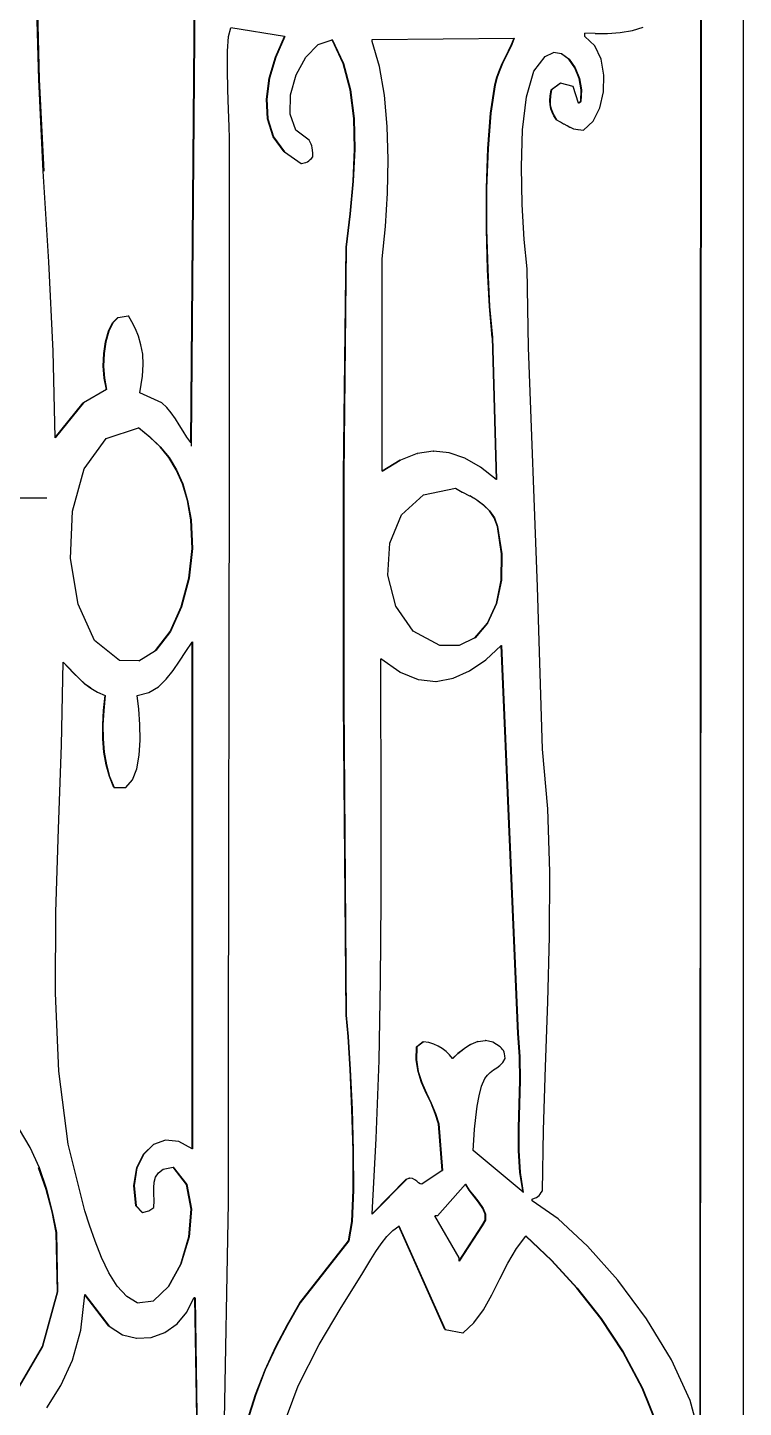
# Model space of a CAD drawing. Header units: inches. Extents: x 3672 to 10975, y -27382 to -746.
# Drawn here: x 4407.52 to 4413.78, y -26768.81 to -26756.74 of the extents above; entities that cross this region are included whole.
import ezdxf

# ---------------------------------------------------------------- set-up
doc = ezdxf.new("R2010")
doc.units = ezdxf.units.IN
doc.header["$LTSCALE"] = 17
doc.header["$MEASUREMENT"] = 0
doc.layers.add('25 BOT BAR', color=12, linetype='Continuous', lineweight=25)

msp = doc.modelspace()

# ---------------------------------------------------------------- linework, layer by layer
for p, q in [((4413.784, -26774.596), (4413.784, -26750.596)), ((4413.409, -26760.859), (4413.415, -26751.189)), ((4413.417, -26751.189), (4413.411, -26760.859)), ((4408.949, -26760.372), (4408.994, -26754.548)), ((4408.997, -26754.548), (4408.952, -26760.374)), ((4407.617, -26757.194), (4407.596, -26756.393)), ((4407.601, -26756.393), (4407.621, -26757.194)), ((4407.623, -26757.194), (4407.603, -26756.393)), ((4409.278, -26756.819), (4409.299, -26756.744)), ((4409.768, -26756.817), (4409.299, -26756.744)), ((4412.706, -26756.783), (4412.812, -26756.767)), ((4412.812, -26756.767), (4412.906, -26756.737)), ((4409.269, -26756.947), (4409.278, -26756.819)), ((4409.69, -26756.999), (4409.768, -26756.817)), ((4409.771, -26756.817), (4409.692, -26756.999)), ((4409.768, -26756.817), (4409.771, -26756.817)), ((4409.954, -26756.999), (4410.062, -26756.888)), ((4410.062, -26756.888), (4410.184, -26756.847)), ((4410.184, -26756.847), (4410.186, -26756.846)), ((4410.282, -26757.054), (4410.184, -26756.847)), ((4410.186, -26756.846), (4410.284, -26757.054)), ((4410.534, -26756.846), (4411.777, -26756.832)), ((4410.534, -26756.861), (4410.534, -26756.846)), ((4410.599, -26757.082), (4410.534, -26756.861)), ((4411.728, -26756.943), (4411.754, -26756.888)), ((4411.756, -26756.888), (4411.73, -26756.943)), ((4411.754, -26756.888), (4411.777, -26756.832)), ((4411.754, -26756.888), (4411.756, -26756.888)), ((4411.779, -26756.832), (4411.756, -26756.888)), ((4411.777, -26756.832), (4411.779, -26756.832)), ((4412.396, -26756.817), (4412.396, -26756.788)), ((4412.487, -26756.791), (4412.396, -26756.788)), ((4412.483, -26756.9), (4412.396, -26756.817)), ((4412.487, -26756.791), (4412.489, -26756.791)), ((4412.489, -26756.791), (4412.595, -26756.791)), ((4412.595, -26756.791), (4412.706, -26756.783)), ((4409.268, -26757.108), (4409.269, -26756.947)), ((4409.635, -26757.184), (4409.69, -26756.999)), ((4409.692, -26756.999), (4409.637, -26757.184)), ((4409.69, -26756.999), (4409.692, -26756.999)), ((4409.87, -26757.154), (4409.954, -26756.999)), ((4411.674, -26757.054), (4411.701, -26756.998)), ((4411.703, -26756.998), (4411.676, -26757.054)), ((4411.701, -26756.998), (4411.728, -26756.943)), ((4411.701, -26756.998), (4411.703, -26756.998)), ((4411.73, -26756.943), (4411.703, -26756.998)), ((4411.728, -26756.943), (4411.73, -26756.943)), ((4411.949, -26757.123), (4412.048, -26756.993)), ((4412.048, -26756.993), (4412.123, -26756.959)), ((4412.192, -26756.97), (4412.123, -26756.959)), ((4412.192, -26756.97), (4412.194, -26756.97)), ((4412.256, -26757.017), (4412.192, -26756.97)), ((4412.194, -26756.97), (4412.258, -26757.017)), ((4412.538, -26757.018), (4412.483, -26756.9)), ((4409.272, -26757.285), (4409.268, -26757.108)), ((4410.282, -26757.054), (4410.284, -26757.054)), ((4410.344, -26757.285), (4410.282, -26757.054)), ((4410.284, -26757.054), (4410.346, -26757.285)), ((4410.642, -26757.333), (4410.599, -26757.082)), ((4411.626, -26757.174), (4411.649, -26757.112)), ((4411.651, -26757.112), (4411.628, -26757.174)), ((4411.649, -26757.112), (4411.674, -26757.054)), ((4411.649, -26757.112), (4411.651, -26757.112)), ((4411.676, -26757.054), (4411.651, -26757.112)), ((4411.674, -26757.054), (4411.676, -26757.054)), ((4411.886, -26757.347), (4411.949, -26757.123)), ((4412.256, -26757.017), (4412.258, -26757.017)), ((4412.309, -26757.092), (4412.256, -26757.017)), ((4412.258, -26757.017), (4412.311, -26757.092)), ((4412.309, -26757.092), (4412.311, -26757.092)), ((4412.347, -26757.185), (4412.309, -26757.092)), ((4412.311, -26757.092), (4412.349, -26757.185)), ((4412.563, -26757.158), (4412.538, -26757.018)), ((4407.657, -26757.996), (4407.617, -26757.194)), ((4407.621, -26757.194), (4407.623, -26757.194)), ((4407.621, -26757.194), (4407.662, -26757.996)), ((4407.664, -26757.996), (4407.623, -26757.194)), ((4409.61, -26757.367), (4409.635, -26757.184)), ((4409.637, -26757.184), (4409.612, -26757.367)), ((4409.635, -26757.184), (4409.637, -26757.184)), ((4409.821, -26757.329), (4409.87, -26757.154)), ((4411.571, -26757.49), (4411.608, -26757.242)), ((4411.611, -26757.242), (4411.573, -26757.49)), ((4411.608, -26757.242), (4411.626, -26757.174)), ((4411.608, -26757.242), (4411.611, -26757.242)), ((4411.628, -26757.174), (4411.611, -26757.242)), ((4411.626, -26757.174), (4411.628, -26757.174)), ((4412.102, -26757.286), (4412.181, -26757.227)), ((4412.183, -26757.227), (4412.104, -26757.286)), ((4412.181, -26757.227), (4412.183, -26757.227)), ((4412.295, -26757.256), (4412.183, -26757.227)), ((4412.34, -26757.402), (4412.295, -26757.256)), ((4412.347, -26757.185), (4412.349, -26757.185)), ((4412.365, -26757.286), (4412.347, -26757.185)), ((4412.349, -26757.185), (4412.368, -26757.286)), ((4412.559, -26757.304), (4412.563, -26757.158)), ((4409.279, -26757.457), (4409.272, -26757.285)), ((4409.61, -26757.367), (4409.612, -26757.367)), ((4409.62, -26757.539), (4409.61, -26757.367)), ((4409.612, -26757.367), (4409.622, -26757.539)), ((4409.817, -26757.499), (4409.821, -26757.329)), ((4410.344, -26757.285), (4410.346, -26757.285)), ((4410.375, -26757.537), (4410.344, -26757.285)), ((4410.346, -26757.285), (4410.377, -26757.537)), ((4410.667, -26757.606), (4410.642, -26757.333)), ((4411.851, -26757.636), (4411.886, -26757.347)), ((4412.09, -26757.38), (4412.094, -26757.337)), ((4412.096, -26757.337), (4412.093, -26757.38)), ((4412.094, -26757.337), (4412.102, -26757.286)), ((4412.094, -26757.337), (4412.096, -26757.337)), ((4412.104, -26757.286), (4412.096, -26757.337)), ((4412.102, -26757.286), (4412.104, -26757.286)), ((4412.36, -26757.388), (4412.365, -26757.286)), ((4412.368, -26757.286), (4412.362, -26757.388)), ((4412.365, -26757.286), (4412.368, -26757.286)), ((4412.527, -26757.442), (4412.559, -26757.304)), ((4409.285, -26757.605), (4409.279, -26757.457)), ((4409.868, -26757.639), (4409.817, -26757.499)), ((4411.547, -26757.799), (4411.571, -26757.49)), ((4411.573, -26757.49), (4411.549, -26757.799)), ((4411.571, -26757.49), (4411.573, -26757.49)), ((4412.09, -26757.38), (4412.093, -26757.38)), ((4412.092, -26757.417), (4412.09, -26757.38)), ((4412.092, -26757.417), (4412.094, -26757.417)), ((4412.099, -26757.45), (4412.092, -26757.417)), ((4412.093, -26757.38), (4412.094, -26757.417)), ((4412.094, -26757.417), (4412.101, -26757.45)), ((4412.099, -26757.45), (4412.101, -26757.45)), ((4412.11, -26757.481), (4412.099, -26757.45)), ((4412.101, -26757.45), (4412.112, -26757.481)), ((4412.11, -26757.481), (4412.112, -26757.481)), ((4412.126, -26757.513), (4412.11, -26757.481)), ((4412.112, -26757.481), (4412.129, -26757.513)), ((4412.34, -26757.402), (4412.36, -26757.388)), ((4412.36, -26757.388), (4412.34, -26757.403)), ((4412.34, -26757.403), (4412.34, -26757.402)), ((4412.36, -26757.388), (4412.362, -26757.388)), ((4412.469, -26757.558), (4412.527, -26757.442)), ((4409.288, -26757.71), (4409.285, -26757.605)), ((4409.62, -26757.539), (4409.622, -26757.539)), ((4409.67, -26757.695), (4409.62, -26757.539)), ((4409.622, -26757.539), (4409.672, -26757.695)), ((4410.375, -26757.537), (4410.377, -26757.537)), ((4410.381, -26757.804), (4410.375, -26757.537)), ((4410.377, -26757.537), (4410.384, -26757.804)), ((4410.675, -26757.894), (4410.667, -26757.606)), ((4412.126, -26757.513), (4412.129, -26757.513)), ((4412.147, -26757.549), (4412.126, -26757.513)), ((4412.129, -26757.513), (4412.149, -26757.549)), ((4412.147, -26757.549), (4412.149, -26757.549)), ((4412.149, -26757.549), (4412.181, -26757.566)), ((4412.181, -26757.566), (4412.183, -26757.566)), ((4412.183, -26757.566), (4412.21, -26757.582)), ((4412.21, -26757.582), (4412.212, -26757.582)), ((4412.212, -26757.582), (4412.238, -26757.598)), ((4412.238, -26757.598), (4412.24, -26757.598)), ((4412.24, -26757.598), (4412.266, -26757.613)), ((4412.266, -26757.613), (4412.268, -26757.613)), ((4412.268, -26757.613), (4412.298, -26757.625)), ((4412.385, -26757.637), (4412.469, -26757.558)), ((4409.288, -26760.565), (4409.288, -26757.71)), ((4409.67, -26757.695), (4409.672, -26757.695)), ((4409.766, -26757.828), (4409.67, -26757.695)), ((4409.672, -26757.695), (4409.769, -26757.828)), ((4409.984, -26757.725), (4409.868, -26757.639)), ((4409.993, -26757.743), (4409.984, -26757.725)), ((4411.841, -26757.959), (4411.851, -26757.636)), ((4412.298, -26757.625), (4412.3, -26757.625)), ((4412.3, -26757.625), (4412.336, -26757.633)), ((4412.336, -26757.633), (4412.338, -26757.633)), ((4412.338, -26757.633), (4412.383, -26757.637)), ((4412.383, -26757.637), (4412.385, -26757.637)), ((4409.766, -26757.828), (4409.769, -26757.828)), ((4409.769, -26757.828), (4409.914, -26757.93)), ((4410, -26757.76), (4409.993, -26757.743)), ((4410.006, -26757.775), (4410, -26757.76)), ((4410.011, -26757.792), (4410.006, -26757.775)), ((4410.014, -26757.812), (4410.011, -26757.792)), ((4410.016, -26757.838), (4410.014, -26757.812)), ((4410.017, -26757.871), (4410.016, -26757.838)), ((4410.368, -26758.084), (4410.381, -26757.804)), ((4410.384, -26757.804), (4410.37, -26758.084)), ((4410.381, -26757.804), (4410.384, -26757.804)), ((4411.535, -26758.145), (4411.547, -26757.799)), ((4411.549, -26757.799), (4411.537, -26758.145)), ((4411.547, -26757.799), (4411.549, -26757.799)), ((4409.914, -26757.93), (4409.917, -26757.93)), ((4409.917, -26757.93), (4409.939, -26757.925)), ((4409.939, -26757.925), (4409.956, -26757.92)), ((4409.956, -26757.92), (4409.97, -26757.914)), ((4409.97, -26757.914), (4409.982, -26757.906)), ((4409.982, -26757.906), (4409.993, -26757.896)), ((4409.993, -26757.896), (4410.004, -26757.885)), ((4410.004, -26757.885), (4410.017, -26757.871)), ((4410.669, -26758.188), (4410.675, -26757.894)), ((4411.848, -26758.289), (4411.841, -26757.959)), ((4407.705, -26758.791), (4407.657, -26757.996)), ((4410.342, -26758.371), (4410.368, -26758.084)), ((4410.37, -26758.084), (4410.344, -26758.371)), ((4410.368, -26758.084), (4410.37, -26758.084)), ((4410.651, -26758.481), (4410.669, -26758.188)), ((4411.535, -26758.145), (4411.537, -26758.145)), ((4411.535, -26758.505), (4411.535, -26758.145)), ((4411.537, -26758.145), (4411.537, -26758.505)), ((4411.866, -26758.596), (4411.848, -26758.289)), ((4410.307, -26758.662), (4410.342, -26758.371)), ((4410.344, -26758.371), (4410.309, -26758.662)), ((4410.342, -26758.371), (4410.344, -26758.371)), ((4410.623, -26758.764), (4410.651, -26758.481)), ((4411.535, -26758.505), (4411.537, -26758.505)), ((4411.544, -26758.858), (4411.535, -26758.505)), ((4411.537, -26758.505), (4411.546, -26758.858)), ((4410.285, -26760.653), (4410.307, -26758.662)), ((4410.309, -26758.662), (4410.287, -26760.653)), ((4410.307, -26758.662), (4410.309, -26758.662)), ((4411.891, -26758.852), (4411.866, -26758.596)), ((4407.744, -26759.572), (4407.705, -26758.791)), ((4410.623, -26760.622), (4410.623, -26758.764)), ((4411.544, -26758.858), (4411.546, -26758.858)), ((4411.561, -26759.181), (4411.544, -26758.858)), ((4411.546, -26758.858), (4411.563, -26759.181)), ((4411.902, -26759.54), (4411.891, -26758.852)), ((4411.586, -26759.452), (4411.561, -26759.181)), ((4411.561, -26759.181), (4411.563, -26759.181)), ((4411.563, -26759.181), (4411.588, -26759.452)), ((4408.264, -26759.325), (4408.31, -26759.277)), ((4408.312, -26759.277), (4408.266, -26759.325)), ((4408.31, -26759.277), (4408.312, -26759.277)), ((4408.312, -26759.277), (4408.4, -26759.262)), ((4408.4, -26759.262), (4408.402, -26759.262)), ((4408.433, -26759.315), (4408.402, -26759.262)), ((4408.202, -26759.49), (4408.227, -26759.398)), ((4408.23, -26759.398), (4408.204, -26759.49)), ((4408.227, -26759.398), (4408.264, -26759.325)), ((4408.227, -26759.398), (4408.23, -26759.398)), ((4408.266, -26759.325), (4408.23, -26759.398)), ((4408.264, -26759.325), (4408.266, -26759.325)), ((4408.463, -26759.375), (4408.433, -26759.315)), ((4408.49, -26759.441), (4408.463, -26759.375)), ((4408.186, -26759.593), (4408.202, -26759.49)), ((4408.204, -26759.49), (4408.189, -26759.593)), ((4408.202, -26759.49), (4408.204, -26759.49)), ((4408.512, -26759.515), (4408.49, -26759.441)), ((4408.527, -26759.597), (4408.512, -26759.515)), ((4411.586, -26759.452), (4411.588, -26759.452)), ((4411.586, -26759.452), (4411.62, -26760.695)), ((4411.588, -26759.452), (4411.622, -26760.696)), ((4411.981, -26761.633), (4411.902, -26759.54)), ((4407.762, -26760.328), (4407.744, -26759.572)), ((4408.182, -26759.702), (4408.186, -26759.593)), ((4408.189, -26759.593), (4408.184, -26759.702)), ((4408.186, -26759.593), (4408.189, -26759.593)), ((4408.532, -26759.688), (4408.527, -26759.597)), ((4408.182, -26759.702), (4408.184, -26759.702)), ((4408.19, -26759.808), (4408.182, -26759.702)), ((4408.184, -26759.702), (4408.192, -26759.808)), ((4408.503, -26759.935), (4408.525, -26759.789)), ((4408.525, -26759.789), (4408.532, -26759.688)), ((4408.209, -26759.906), (4408.009, -26760.023)), ((4408.19, -26759.808), (4408.192, -26759.808)), ((4408.209, -26759.906), (4408.19, -26759.808)), ((4408.192, -26759.808), (4408.211, -26759.906)), ((4408.209, -26759.906), (4408.211, -26759.906)), ((4408.009, -26760.023), (4407.762, -26760.331)), ((4407.762, -26760.328), (4408.007, -26760.023)), ((4408.007, -26760.023), (4408.009, -26760.023)), ((4408.694, -26760.023), (4408.503, -26759.935)), ((4408.738, -26760.065), (4408.694, -26760.023)), ((4408.777, -26760.112), (4408.738, -26760.065)), ((4408.813, -26760.163), (4408.777, -26760.112)), ((4408.207, -26760.337), (4408.49, -26760.243)), ((4408.59, -26760.324), (4408.49, -26760.243)), ((4408.49, -26760.243), (4408.492, -26760.243)), ((4408.492, -26760.243), (4408.592, -26760.324)), ((4408.847, -26760.217), (4408.813, -26760.163)), ((4408.88, -26760.271), (4408.847, -26760.217)), ((4408.914, -26760.324), (4408.88, -26760.271)), ((4407.762, -26760.331), (4407.762, -26760.328)), ((4408.016, -26760.601), (4408.207, -26760.337)), ((4408.679, -26760.409), (4408.59, -26760.324)), ((4408.59, -26760.324), (4408.592, -26760.324)), ((4408.592, -26760.324), (4408.681, -26760.409)), ((4408.949, -26760.372), (4408.914, -26760.324)), ((4408.952, -26760.374), (4408.949, -26760.372)), ((4408.952, -26760.374), (4408.952, -26760.404)), ((4408.679, -26760.409), (4408.681, -26760.409)), ((4408.756, -26760.503), (4408.679, -26760.409)), ((4408.681, -26760.409), (4408.758, -26760.503)), ((4408.821, -26760.609), (4408.756, -26760.503)), ((4408.756, -26760.503), (4408.758, -26760.503)), ((4408.758, -26760.503), (4408.823, -26760.609)), ((4410.928, -26760.468), (4410.782, -26760.526)), ((4410.928, -26760.468), (4410.931, -26760.468)), ((4411.07, -26760.446), (4410.931, -26760.468)), ((4411.07, -26760.446), (4411.072, -26760.446)), ((4411.07, -26760.446), (4411.072, -26760.447)), ((4411.21, -26760.461), (4411.072, -26760.446)), ((4411.346, -26760.508), (4411.21, -26760.461)), ((4411.482, -26760.587), (4411.346, -26760.508)), ((4407.913, -26760.971), (4408.016, -26760.601)), ((4408.821, -26760.609), (4408.823, -26760.609)), ((4408.875, -26760.733), (4408.821, -26760.609)), ((4408.823, -26760.609), (4408.877, -26760.733)), ((4409.277, -26765.718), (4409.288, -26760.565)), ((4410.623, -26760.622), (4410.78, -26760.526)), ((4410.78, -26760.526), (4410.623, -26760.623)), ((4410.623, -26760.623), (4410.623, -26760.622)), ((4410.78, -26760.526), (4410.782, -26760.526)), ((4411.62, -26760.695), (4411.482, -26760.587)), ((4408.875, -26760.733), (4408.877, -26760.733)), ((4408.912, -26760.859), (4408.875, -26760.733)), ((4408.877, -26760.733), (4408.914, -26760.859)), ((4410.285, -26760.653), (4410.287, -26760.653)), ((4410.285, -26760.859), (4410.285, -26760.653)), ((4410.287, -26760.653), (4410.287, -26760.859)), ((4411.622, -26760.696), (4411.62, -26760.695)), ((4407.688, -26760.859), (4407.41, -26760.859)), ((4408.918, -26760.878), (4408.912, -26760.859)), ((4408.914, -26760.859), (4408.912, -26760.859)), ((4408.914, -26760.859), (4408.92, -26760.878)), ((4408.949, -26761.048), (4408.918, -26760.878)), ((4408.918, -26760.878), (4408.92, -26760.878)), ((4408.92, -26760.878), (4408.952, -26761.048)), ((4410.287, -26760.859), (4410.285, -26760.859)), ((4410.285, -26762.643), (4410.285, -26760.859)), ((4410.287, -26760.859), (4410.287, -26762.643)), ((4410.792, -26761.003), (4410.983, -26760.828)), ((4410.983, -26760.828), (4411.263, -26760.77)), ((4411.263, -26760.77), (4411.323, -26760.804)), ((4411.323, -26760.804), (4411.325, -26760.804)), ((4411.325, -26760.804), (4411.387, -26760.838)), ((4411.387, -26760.838), (4411.39, -26760.838)), ((4411.422, -26760.859), (4411.39, -26760.838)), ((4411.424, -26760.859), (4411.422, -26760.859)), ((4411.451, -26760.876), (4411.424, -26760.859)), ((4411.451, -26760.876), (4411.453, -26760.876)), ((4411.51, -26760.918), (4411.451, -26760.876)), ((4411.453, -26760.876), (4411.512, -26760.918)), ((4413.404, -26769.076), (4413.409, -26760.859)), ((4413.411, -26760.859), (4413.406, -26769.085)), ((4413.411, -26760.859), (4413.409, -26760.859)), ((4407.896, -26761.386), (4407.913, -26760.971)), ((4411.51, -26760.918), (4411.512, -26760.918)), ((4411.561, -26760.969), (4411.51, -26760.918)), ((4411.512, -26760.918), (4411.563, -26760.969)), ((4411.603, -26761.031), (4411.561, -26760.969)), ((4411.561, -26760.969), (4411.563, -26760.969)), ((4411.563, -26760.969), (4411.605, -26761.031)), ((4408.949, -26761.048), (4408.952, -26761.048)), ((4408.961, -26761.298), (4408.949, -26761.048)), ((4408.952, -26761.048), (4408.963, -26761.298)), ((4410.69, -26761.252), (4410.792, -26761.003)), ((4411.631, -26761.106), (4411.603, -26761.031)), ((4411.603, -26761.031), (4411.605, -26761.031)), ((4411.605, -26761.031), (4411.633, -26761.106)), ((4411.668, -26761.346), (4411.631, -26761.106)), ((4411.631, -26761.106), (4411.633, -26761.106)), ((4411.633, -26761.106), (4411.671, -26761.346)), ((4408.932, -26761.558), (4408.961, -26761.298)), ((4408.963, -26761.298), (4408.934, -26761.558)), ((4408.961, -26761.298), (4408.963, -26761.298)), ((4410.673, -26761.533), (4410.69, -26761.252)), ((4411.664, -26761.574), (4411.668, -26761.346)), ((4411.671, -26761.346), (4411.667, -26761.574)), ((4411.668, -26761.346), (4411.671, -26761.346)), ((4407.962, -26761.784), (4407.896, -26761.386)), ((4408.865, -26761.808), (4408.932, -26761.558)), ((4408.934, -26761.558), (4408.868, -26761.808)), ((4408.932, -26761.558), (4408.934, -26761.558)), ((4410.742, -26761.804), (4410.673, -26761.533)), ((4411.622, -26761.781), (4411.664, -26761.574)), ((4411.667, -26761.574), (4411.624, -26761.781)), ((4411.664, -26761.574), (4411.667, -26761.574)), ((4412.026, -26763.053), (4411.981, -26761.633)), ((4408.105, -26762.102), (4407.962, -26761.784)), ((4408.767, -26762.026), (4408.865, -26761.808)), ((4408.868, -26761.808), (4408.769, -26762.026)), ((4408.865, -26761.808), (4408.868, -26761.808)), ((4410.894, -26762.022), (4410.742, -26761.804)), ((4411.543, -26761.953), (4411.622, -26761.781)), ((4411.624, -26761.781), (4411.545, -26761.953)), ((4411.622, -26761.781), (4411.624, -26761.781)), ((4411.433, -26762.079), (4411.543, -26761.953)), ((4411.545, -26761.953), (4411.435, -26762.079)), ((4411.543, -26761.953), (4411.545, -26761.953)), ((4408.64, -26762.191), (4408.767, -26762.026)), ((4408.769, -26762.026), (4408.642, -26762.191)), ((4408.767, -26762.026), (4408.769, -26762.026)), ((4411.128, -26762.146), (4410.894, -26762.022)), ((4411.433, -26762.079), (4411.295, -26762.148)), ((4411.433, -26762.079), (4411.435, -26762.079)), ((4408.323, -26762.277), (4408.105, -26762.102)), ((4408.492, -26762.281), (4408.64, -26762.191)), ((4408.64, -26762.191), (4408.642, -26762.191)), ((4408.849, -26762.283), (4408.904, -26762.199)), ((4408.904, -26762.199), (4408.961, -26762.119)), ((4408.961, -26762.119), (4408.963, -26762.116)), ((4408.961, -26766.551), (4408.961, -26762.119)), ((4408.963, -26762.116), (4408.963, -26766.552)), ((4411.295, -26762.148), (4411.128, -26762.146)), ((4411.529, -26762.272), (4411.665, -26762.148)), ((4411.665, -26762.148), (4411.667, -26762.146)), ((4411.81, -26765.542), (4411.665, -26762.148)), ((4411.667, -26762.146), (4411.813, -26765.542)), ((4407.816, -26763.018), (4407.83, -26762.294)), ((4407.83, -26762.292), (4407.878, -26762.341)), ((4407.83, -26762.294), (4407.83, -26762.292)), ((4407.876, -26762.341), (4407.83, -26762.294)), ((4408.492, -26762.281), (4408.323, -26762.277)), ((4408.794, -26762.366), (4408.849, -26762.283)), ((4410.612, -26762.264), (4410.612, -26762.263)), ((4410.778, -26762.38), (4410.612, -26762.264)), ((4410.614, -26763.665), (4410.612, -26762.264)), ((4411.388, -26762.37), (4411.529, -26762.272)), ((4407.876, -26762.341), (4407.878, -26762.341)), ((4407.923, -26762.39), (4407.876, -26762.341)), ((4407.878, -26762.341), (4407.925, -26762.39)), ((4407.923, -26762.39), (4407.925, -26762.39)), ((4407.97, -26762.437), (4407.923, -26762.39)), ((4407.925, -26762.39), (4407.972, -26762.437)), ((4407.97, -26762.437), (4407.972, -26762.437)), ((4408.019, -26762.481), (4407.97, -26762.437)), ((4407.972, -26762.437), (4408.021, -26762.481)), ((4408.664, -26762.508), (4408.733, -26762.443)), ((4408.733, -26762.443), (4408.794, -26762.366)), ((4410.778, -26762.38), (4410.78, -26762.38)), ((4410.78, -26762.38), (4410.938, -26762.444)), ((4410.938, -26762.444), (4410.941, -26762.444)), ((4410.941, -26762.444), (4411.093, -26762.461)), ((4411.095, -26762.461), (4411.244, -26762.434)), ((4411.244, -26762.434), (4411.388, -26762.37)), ((4408.019, -26762.481), (4408.021, -26762.481)), ((4408.072, -26762.521), (4408.019, -26762.481)), ((4408.021, -26762.481), (4408.074, -26762.521)), ((4408.072, -26762.521), (4408.074, -26762.521)), ((4408.074, -26762.521), (4408.131, -26762.556)), ((4408.131, -26762.556), (4408.133, -26762.556)), ((4408.133, -26762.556), (4408.198, -26762.585)), ((4408.48, -26762.585), (4408.581, -26762.557)), ((4408.581, -26762.557), (4408.664, -26762.508)), ((4411.093, -26762.461), (4411.095, -26762.461)), ((4411.093, -26762.461), (4411.093, -26762.461)), ((4408.184, -26762.716), (4408.198, -26762.585)), ((4408.2, -26762.585), (4408.186, -26762.716)), ((4408.198, -26762.585), (4408.2, -26762.585)), ((4408.492, -26762.704), (4408.48, -26762.585)), ((4410.285, -26762.643), (4410.287, -26762.643)), ((4410.307, -26765.381), (4410.285, -26762.643)), ((4410.287, -26762.643), (4410.309, -26765.381)), ((4408.177, -26762.842), (4408.184, -26762.716)), ((4408.186, -26762.716), (4408.179, -26762.842)), ((4408.184, -26762.716), (4408.186, -26762.716)), ((4408.501, -26762.837), (4408.492, -26762.704)), ((4408.177, -26762.842), (4408.179, -26762.842)), ((4408.178, -26762.964), (4408.177, -26762.842)), ((4408.179, -26762.842), (4408.18, -26762.964)), ((4408.504, -26762.974), (4408.501, -26762.837)), ((4407.79, -26763.752), (4407.816, -26763.018)), ((4408.178, -26762.964), (4408.18, -26762.964)), ((4408.188, -26763.08), (4408.178, -26762.964)), ((4408.18, -26762.964), (4408.19, -26763.08)), ((4408.497, -26763.106), (4408.504, -26762.974)), ((4412.071, -26763.577), (4412.026, -26763.053)), ((4408.188, -26763.08), (4408.19, -26763.08)), ((4408.207, -26763.19), (4408.188, -26763.08)), ((4408.19, -26763.08), (4408.209, -26763.19)), ((4408.477, -26763.225), (4408.497, -26763.106)), ((4408.207, -26763.19), (4408.209, -26763.19)), ((4408.236, -26763.294), (4408.207, -26763.19)), ((4408.209, -26763.19), (4408.238, -26763.294)), ((4408.236, -26763.294), (4408.238, -26763.294)), ((4408.276, -26763.39), (4408.236, -26763.294)), ((4408.238, -26763.294), (4408.278, -26763.39)), ((4408.439, -26763.323), (4408.477, -26763.225)), ((4408.276, -26763.39), (4408.278, -26763.39)), ((4408.278, -26763.39), (4408.379, -26763.39)), ((4408.379, -26763.39), (4408.439, -26763.323)), ((4412.089, -26764.127), (4412.071, -26763.577)), ((4407.768, -26764.48), (4407.79, -26763.752)), ((4410.614, -26764.374), (4410.614, -26763.665)), ((4412.086, -26764.694), (4412.089, -26764.127)), ((4410.608, -26765.081), (4410.614, -26764.374)), ((4407.764, -26765.19), (4407.768, -26764.48)), ((4412.071, -26765.266), (4412.086, -26764.694)), ((4410.595, -26765.779), (4410.608, -26765.081)), ((4407.794, -26765.871), (4407.764, -26765.19)), ((4412.051, -26765.834), (4412.071, -26765.266)), ((4410.307, -26765.381), (4410.309, -26765.381)), ((4410.324, -26765.568), (4410.307, -26765.381)), ((4410.309, -26765.381), (4410.326, -26765.568)), ((4410.324, -26765.568), (4410.326, -26765.568)), ((4410.342, -26765.856), (4410.324, -26765.568)), ((4410.326, -26765.568), (4410.344, -26765.856)), ((4411.81, -26765.542), (4411.813, -26765.542)), ((4411.825, -26765.744), (4411.81, -26765.542)), ((4411.813, -26765.542), (4411.827, -26765.744)), ((4410.92, -26765.772), (4410.924, -26765.659)), ((4410.926, -26765.659), (4410.922, -26765.772)), ((4410.924, -26765.659), (4410.98, -26765.615)), ((4410.924, -26765.659), (4410.926, -26765.659)), ((4410.982, -26765.615), (4410.926, -26765.659)), ((4410.98, -26765.615), (4410.982, -26765.615)), ((4411.031, -26765.622), (4410.982, -26765.615)), ((4411.075, -26765.634), (4411.031, -26765.622)), ((4411.114, -26765.652), (4411.075, -26765.634)), ((4411.149, -26765.673), (4411.114, -26765.652)), ((4411.182, -26765.699), (4411.149, -26765.673)), ((4411.212, -26765.729), (4411.182, -26765.699)), ((4411.284, -26765.718), (4411.338, -26765.675)), ((4411.34, -26765.675), (4411.286, -26765.718)), ((4411.338, -26765.675), (4411.34, -26765.675)), ((4411.397, -26765.638), (4411.34, -26765.675)), ((4411.397, -26765.638), (4411.399, -26765.638)), ((4411.459, -26765.613), (4411.399, -26765.638)), ((4411.459, -26765.613), (4411.462, -26765.613)), ((4411.462, -26765.613), (4411.524, -26765.604)), ((4411.524, -26765.604), (4411.526, -26765.604)), ((4411.524, -26765.604), (4411.525, -26765.604)), ((4411.526, -26765.604), (4411.525, -26765.604)), ((4411.592, -26765.618), (4411.526, -26765.604)), ((4411.656, -26765.659), (4411.592, -26765.618)), ((4411.668, -26765.671), (4411.656, -26765.659)), ((4411.677, -26765.682), (4411.668, -26765.671)), ((4411.684, -26765.692), (4411.677, -26765.682)), ((4411.689, -26765.704), (4411.684, -26765.692)), ((4411.693, -26765.719), (4411.689, -26765.704)), ((4409.277, -26767.02), (4409.277, -26765.718)), ((4410.571, -26766.461), (4410.595, -26765.779)), ((4410.92, -26765.772), (4410.922, -26765.772)), ((4410.937, -26765.875), (4410.92, -26765.772)), ((4410.922, -26765.772), (4410.939, -26765.875)), ((4411.239, -26765.76), (4411.212, -26765.729)), ((4411.239, -26765.76), (4411.284, -26765.718)), ((4411.24, -26765.762), (4411.239, -26765.76)), ((4411.286, -26765.718), (4411.24, -26765.762)), ((4411.284, -26765.718), (4411.286, -26765.718)), ((4411.625, -26765.842), (4411.653, -26765.821)), ((4411.653, -26765.821), (4411.679, -26765.795)), ((4411.679, -26765.795), (4411.7, -26765.762)), ((4411.697, -26765.738), (4411.693, -26765.719)), ((4411.7, -26765.762), (4411.697, -26765.738)), ((4411.825, -26765.744), (4411.827, -26765.744)), ((4411.827, -26765.952), (4411.825, -26765.744)), ((4411.827, -26765.744), (4411.829, -26765.952)), ((4407.875, -26766.51), (4407.794, -26765.871)), ((4410.342, -26765.856), (4410.344, -26765.856)), ((4410.357, -26766.204), (4410.342, -26765.856)), ((4410.344, -26765.856), (4410.36, -26766.204)), ((4410.937, -26765.875), (4410.939, -26765.875)), ((4410.968, -26765.971), (4410.937, -26765.875)), ((4410.939, -26765.875), (4410.97, -26765.971)), ((4411.493, -26766.004), (4411.521, -26765.937)), ((4411.521, -26765.937), (4411.543, -26765.906)), ((4411.543, -26765.906), (4411.568, -26765.882)), ((4411.568, -26765.882), (4411.596, -26765.861)), ((4411.596, -26765.861), (4411.625, -26765.842)), ((4412.034, -26766.388), (4412.051, -26765.834)), ((4410.968, -26765.971), (4410.97, -26765.971)), ((4411.008, -26766.063), (4410.968, -26765.971)), ((4410.97, -26765.971), (4411.01, -26766.063)), ((4411.008, -26766.063), (4411.01, -26766.063)), ((4411.05, -26766.152), (4411.008, -26766.063)), ((4411.01, -26766.063), (4411.052, -26766.152)), ((4411.471, -26766.086), (4411.493, -26766.004)), ((4411.822, -26766.161), (4411.827, -26765.952)), ((4411.829, -26765.952), (4411.825, -26766.161)), ((4411.827, -26765.952), (4411.829, -26765.952)), ((4411.05, -26766.152), (4411.052, -26766.152)), ((4411.087, -26766.241), (4411.05, -26766.152)), ((4411.052, -26766.152), (4411.09, -26766.241)), ((4411.442, -26766.277), (4411.454, -26766.179)), ((4411.454, -26766.179), (4411.471, -26766.086)), ((4411.817, -26766.367), (4411.822, -26766.161)), ((4411.825, -26766.161), (4411.819, -26766.367)), ((4411.822, -26766.161), (4411.825, -26766.161)), ((4410.357, -26766.204), (4410.36, -26766.204)), ((4410.368, -26766.57), (4410.357, -26766.204)), ((4410.36, -26766.204), (4410.37, -26766.57)), ((4411.087, -26766.241), (4411.09, -26766.241)), ((4411.115, -26766.332), (4411.087, -26766.241)), ((4411.09, -26766.241), (4411.117, -26766.332)), ((4411.432, -26766.378), (4411.442, -26766.277)), ((4407.543, -26766.539), (4407.448, -26766.383)), ((4411.115, -26766.332), (4411.117, -26766.332)), ((4411.148, -26766.742), (4411.115, -26766.332)), ((4411.117, -26766.332), (4411.151, -26766.742)), ((4411.425, -26766.475), (4411.432, -26766.378)), ((4411.817, -26766.367), (4411.819, -26766.367)), ((4411.817, -26766.567), (4411.817, -26766.367)), ((4411.819, -26766.367), (4411.819, -26766.567)), ((4412.026, -26766.918), (4412.034, -26766.388)), ((4407.623, -26766.717), (4407.543, -26766.539)), ((4408.02, -26767.094), (4407.875, -26766.51)), ((4408.535, -26766.597), (4408.621, -26766.514)), ((4408.623, -26766.514), (4408.537, -26766.597)), ((4408.621, -26766.514), (4408.623, -26766.514)), ((4408.726, -26766.475), (4408.623, -26766.514)), ((4408.726, -26766.475), (4408.728, -26766.475)), ((4408.844, -26766.486), (4408.728, -26766.475)), ((4408.961, -26766.551), (4408.844, -26766.486)), ((4408.963, -26766.552), (4408.961, -26766.551)), ((4410.534, -26767.121), (4410.571, -26766.461)), ((4411.42, -26766.567), (4411.425, -26766.475)), ((4408.475, -26766.718), (4408.535, -26766.597)), ((4408.537, -26766.597), (4408.477, -26766.718)), ((4408.535, -26766.597), (4408.537, -26766.597)), ((4410.368, -26766.57), (4410.37, -26766.57)), ((4410.369, -26766.912), (4410.368, -26766.57)), ((4410.37, -26766.57), (4410.371, -26766.912)), ((4411.855, -26766.931), (4411.42, -26766.567)), ((4411.817, -26766.567), (4411.819, -26766.567)), ((4411.828, -26766.757), (4411.817, -26766.567)), ((4411.819, -26766.567), (4411.83, -26766.757)), ((4407.616, -26766.717), (4407.619, -26766.717)), ((4407.683, -26766.908), (4407.616, -26766.717)), ((4407.619, -26766.717), (4407.685, -26766.908)), ((4407.689, -26766.908), (4407.623, -26766.717)), ((4408.45, -26766.871), (4408.475, -26766.718)), ((4408.477, -26766.718), (4408.452, -26766.871)), ((4408.475, -26766.718), (4408.477, -26766.718)), ((4408.64, -26766.799), (4408.664, -26766.76)), ((4408.664, -26766.76), (4408.705, -26766.728)), ((4408.705, -26766.728), (4408.793, -26766.713)), ((4408.91, -26766.864), (4408.793, -26766.713)), ((4408.793, -26766.713), (4408.795, -26766.713)), ((4408.795, -26766.713), (4408.912, -26766.864)), ((4411.148, -26766.742), (4410.971, -26766.859)), ((4411.148, -26766.742), (4411.151, -26766.742)), ((4411.828, -26766.757), (4411.83, -26766.757)), ((4411.855, -26766.931), (4411.828, -26766.757)), ((4411.83, -26766.757), (4411.857, -26766.933)), ((4407.683, -26766.908), (4407.685, -26766.908)), ((4407.734, -26767.101), (4407.683, -26766.908)), ((4407.685, -26766.908), (4407.736, -26767.101)), ((4408.45, -26766.871), (4408.452, -26766.871)), ((4408.467, -26767.05), (4408.45, -26766.871)), ((4408.452, -26766.871), (4408.469, -26767.05)), ((4408.625, -26766.891), (4408.628, -26766.842)), ((4408.626, -26766.944), (4408.625, -26766.891)), ((4408.628, -26766.842), (4408.64, -26766.799)), ((4408.91, -26766.864), (4408.912, -26766.864)), ((4408.952, -26767.078), (4408.91, -26766.864)), ((4408.912, -26766.864), (4408.954, -26767.078)), ((4410.357, -26767.188), (4410.369, -26766.912)), ((4410.371, -26766.912), (4410.359, -26767.188)), ((4410.369, -26766.912), (4410.371, -26766.912)), ((4410.837, -26766.816), (4410.534, -26767.123)), ((4410.534, -26767.121), (4410.834, -26766.816)), ((4410.834, -26766.816), (4410.837, -26766.816)), ((4410.862, -26766.808), (4410.837, -26766.816)), ((4410.862, -26766.808), (4410.864, -26766.808)), ((4410.887, -26766.811), (4410.864, -26766.808)), ((4410.907, -26766.822), (4410.887, -26766.811)), ((4410.925, -26766.835), (4410.907, -26766.822)), ((4410.94, -26766.849), (4410.925, -26766.835)), ((4410.956, -26766.858), (4410.94, -26766.849)), ((4410.971, -26766.859), (4410.956, -26766.858)), ((4411.106, -26767.138), (4411.351, -26766.861)), ((4411.351, -26766.861), (4411.353, -26766.859)), ((4411.383, -26766.912), (4411.351, -26766.861)), ((4411.353, -26766.859), (4411.385, -26766.912)), ((4411.383, -26766.912), (4411.385, -26766.912)), ((4411.424, -26766.965), (4411.383, -26766.912)), ((4411.385, -26766.912), (4411.427, -26766.965)), ((4408.628, -26767.002), (4408.626, -26766.944)), ((4408.626, -26767.064), (4408.628, -26767.002)), ((4409.198, -26771.559), (4409.277, -26767.02)), ((4411.424, -26766.965), (4411.427, -26766.965)), ((4411.467, -26767.019), (4411.424, -26766.965)), ((4411.427, -26766.965), (4411.469, -26767.019)), ((4411.467, -26767.019), (4411.469, -26767.019)), ((4411.503, -26767.072), (4411.467, -26767.019)), ((4411.469, -26767.019), (4411.505, -26767.072)), ((4411.857, -26766.933), (4411.855, -26766.931)), ((4411.936, -26766.991), (4411.957, -26766.984)), ((4411.936, -26767.006), (4411.936, -26766.991)), ((4412.164, -26767.163), (4411.936, -26767.006)), ((4411.957, -26766.984), (4411.973, -26766.977)), ((4411.973, -26766.977), (4411.985, -26766.968)), ((4411.985, -26766.968), (4411.995, -26766.959)), ((4411.995, -26766.959), (4412.004, -26766.948)), ((4412.004, -26766.948), (4412.014, -26766.934)), ((4412.014, -26766.934), (4412.026, -26766.918)), ((4407.734, -26767.101), (4407.736, -26767.101)), ((4407.771, -26767.284), (4407.734, -26767.101)), ((4407.736, -26767.101), (4407.774, -26767.284)), ((4408.062, -26767.22), (4408.02, -26767.094)), ((4408.467, -26767.05), (4408.469, -26767.05)), ((4408.523, -26767.108), (4408.467, -26767.05)), ((4408.469, -26767.05), (4408.525, -26767.108)), ((4408.523, -26767.108), (4408.525, -26767.108)), ((4408.525, -26767.108), (4408.581, -26767.094)), ((4408.581, -26767.094), (4408.626, -26767.064)), ((4408.931, -26767.321), (4408.952, -26767.078)), ((4408.954, -26767.078), (4408.933, -26767.321)), ((4408.952, -26767.078), (4408.954, -26767.078)), ((4410.534, -26767.123), (4410.534, -26767.121)), ((4411.297, -26767.504), (4411.083, -26767.138)), ((4411.106, -26767.138), (4411.083, -26767.138)), ((4411.503, -26767.072), (4411.505, -26767.072)), ((4411.525, -26767.124), (4411.503, -26767.072)), ((4411.505, -26767.072), (4411.527, -26767.124)), ((4411.525, -26767.124), (4411.527, -26767.124)), ((4411.525, -26767.175), (4411.525, -26767.124)), ((4411.527, -26767.124), (4411.527, -26767.175)), ((4408.111, -26767.359), (4408.062, -26767.22)), ((4410.329, -26767.357), (4410.357, -26767.188)), ((4410.359, -26767.188), (4410.332, -26767.357)), ((4410.357, -26767.188), (4410.359, -26767.188)), ((4410.664, -26767.319), (4410.716, -26767.266)), ((4410.716, -26767.266), (4410.768, -26767.227)), ((4410.768, -26767.227), (4410.769, -26767.225)), ((4411.171, -26768.133), (4410.768, -26767.227)), ((4410.769, -26767.225), (4411.173, -26768.133)), ((4411.498, -26767.225), (4411.297, -26767.533)), ((4411.297, -26767.53), (4411.496, -26767.225)), ((4411.496, -26767.225), (4411.525, -26767.175)), ((4411.496, -26767.225), (4411.498, -26767.225)), ((4411.527, -26767.175), (4411.498, -26767.225)), ((4411.525, -26767.175), (4411.527, -26767.175)), ((4412.42, -26767.402), (4412.164, -26767.163)), ((4407.771, -26767.284), (4407.774, -26767.284)), ((4407.781, -26767.801), (4407.771, -26767.284)), ((4407.774, -26767.284), (4407.783, -26767.801)), ((4408.167, -26767.501), (4408.111, -26767.359)), ((4408.86, -26767.559), (4408.931, -26767.321)), ((4408.933, -26767.321), (4408.862, -26767.559)), ((4408.931, -26767.321), (4408.933, -26767.321)), ((4409.903, -26767.899), (4410.329, -26767.357)), ((4410.332, -26767.357), (4409.905, -26767.899)), ((4410.329, -26767.357), (4410.332, -26767.357)), ((4410.568, -26767.449), (4410.615, -26767.382)), ((4410.615, -26767.382), (4410.664, -26767.319)), ((4411.797, -26767.423), (4411.879, -26767.314)), ((4411.879, -26767.314), (4411.88, -26767.313)), ((4412.105, -26767.529), (4411.879, -26767.314)), ((4411.88, -26767.313), (4412.107, -26767.529)), ((4408.231, -26767.635), (4408.167, -26767.501)), ((4410.444, -26767.65), (4410.524, -26767.519)), ((4410.524, -26767.519), (4410.568, -26767.449)), ((4411.297, -26767.53), (4411.297, -26767.504)), ((4411.723, -26767.551), (4411.797, -26767.423)), ((4412.684, -26767.7), (4412.42, -26767.402)), ((4408.305, -26767.753), (4408.231, -26767.635)), ((4408.752, -26767.757), (4408.86, -26767.559)), ((4408.862, -26767.559), (4408.754, -26767.757)), ((4408.86, -26767.559), (4408.862, -26767.559)), ((4411.297, -26767.533), (4411.297, -26767.53)), ((4411.653, -26767.689), (4411.723, -26767.551)), ((4412.327, -26767.77), (4412.105, -26767.529)), ((4412.105, -26767.529), (4412.107, -26767.529)), ((4412.107, -26767.529), (4412.329, -26767.77)), ((4408.387, -26767.844), (4408.305, -26767.753)), ((4408.621, -26767.882), (4408.752, -26767.757)), ((4408.754, -26767.757), (4408.623, -26767.882)), ((4408.752, -26767.757), (4408.754, -26767.757)), ((4410.264, -26767.938), (4410.444, -26767.65)), ((4411.583, -26767.828), (4411.653, -26767.689)), ((4412.936, -26768.039), (4412.684, -26767.7)), ((4407.649, -26768.281), (4407.781, -26767.801)), ((4407.783, -26767.801), (4407.651, -26768.281)), ((4407.781, -26767.801), (4407.783, -26767.801)), ((4407.986, -26768.139), (4408.02, -26767.828)), ((4408.02, -26767.826), (4408.234, -26768.104)), ((4408.02, -26767.828), (4408.02, -26767.826)), ((4408.231, -26768.104), (4408.02, -26767.828)), ((4408.48, -26767.899), (4408.387, -26767.844)), ((4408.48, -26767.899), (4408.621, -26767.882)), ((4408.621, -26767.882), (4408.623, -26767.882)), ((4408.914, -26767.98), (4408.974, -26767.855)), ((4408.983, -26767.855), (4408.974, -26767.855)), ((4408.983, -26767.855), (4408.985, -26767.855)), ((4409.028, -26770.592), (4408.983, -26767.855)), ((4408.985, -26767.855), (4409.03, -26770.592)), ((4411.508, -26767.96), (4411.583, -26767.828)), ((4412.327, -26767.77), (4412.329, -26767.77)), ((4412.536, -26768.036), (4412.327, -26767.77)), ((4412.329, -26767.77), (4412.539, -26768.036)), ((4408.828, -26768.082), (4408.914, -26767.98)), ((4409.794, -26768.087), (4409.903, -26767.899)), ((4409.905, -26767.899), (4409.796, -26768.087)), ((4409.903, -26767.899), (4409.905, -26767.899)), ((4410.071, -26768.263), (4410.264, -26767.938)), ((4411.426, -26768.074), (4411.508, -26767.96)), ((4408.231, -26768.104), (4408.234, -26768.104)), ((4408.234, -26768.104), (4408.349, -26768.178)), ((4408.721, -26768.157), (4408.828, -26768.082)), ((4409.692, -26768.282), (4409.794, -26768.087)), ((4409.796, -26768.087), (4409.694, -26768.282)), ((4409.794, -26768.087), (4409.796, -26768.087)), ((4411.33, -26768.162), (4411.426, -26768.074)), ((4412.729, -26768.328), (4412.536, -26768.036)), ((4412.536, -26768.036), (4412.539, -26768.036)), ((4412.539, -26768.036), (4412.731, -26768.328)), ((4413.153, -26768.396), (4412.936, -26768.039)), ((4407.914, -26768.4), (4407.986, -26768.139)), ((4408.349, -26768.178), (4408.351, -26768.178)), ((4408.351, -26768.178), (4408.474, -26768.209)), ((4408.474, -26768.209), (4408.477, -26768.209)), ((4408.477, -26768.209), (4408.602, -26768.201)), ((4408.602, -26768.201), (4408.721, -26768.157)), ((4411.171, -26768.133), (4411.173, -26768.133)), ((4411.173, -26768.133), (4411.328, -26768.162)), ((4411.328, -26768.162), (4411.33, -26768.162)), ((4407.404, -26768.701), (4407.649, -26768.281)), ((4407.651, -26768.281), (4407.406, -26768.701)), ((4407.649, -26768.281), (4407.651, -26768.281)), ((4409.598, -26768.486), (4409.692, -26768.282)), ((4409.694, -26768.282), (4409.6, -26768.486)), ((4409.692, -26768.282), (4409.694, -26768.282)), ((4409.889, -26768.625), (4410.071, -26768.263)), ((4412.729, -26768.328), (4412.731, -26768.328)), ((4412.898, -26768.646), (4412.729, -26768.328)), ((4412.731, -26768.328), (4412.901, -26768.646)), ((4407.812, -26768.622), (4407.914, -26768.4)), ((4409.514, -26768.701), (4409.598, -26768.486)), ((4409.6, -26768.486), (4409.516, -26768.701)), ((4409.598, -26768.486), (4409.6, -26768.486)), ((4413.317, -26768.752), (4413.153, -26768.396)), ((4407.689, -26768.816), (4407.812, -26768.622)), ((4409.441, -26768.932), (4409.514, -26768.701)), ((4409.516, -26768.701), (4409.443, -26768.932)), ((4409.514, -26768.701), (4409.516, -26768.701)), ((4409.74, -26769.023), (4409.889, -26768.625)), ((4412.898, -26768.646), (4412.901, -26768.646)), ((4413.039, -26768.991), (4412.898, -26768.646)), ((4412.901, -26768.646), (4413.041, -26768.991)), ((4413.404, -26769.076), (4413.317, -26768.752))]:
    msp.add_line(p, q)
at = {"layer": '25 BOT BAR'}
msp.add_line((4413.784, -26780.971), (4413.784, -26682.596), dxfattribs=at)

doc.saveas('drawing.dxf')
